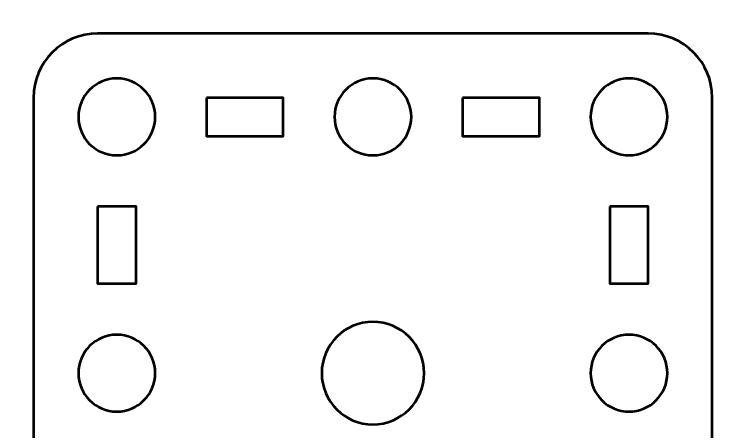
# Model space of a CAD drawing. Header units: centimetres. Extents: x -21 to 0, y -29.7 to 0.
# Drawn here: x -13.3 to -7.68, y -20.41 to -17.15 of the extents above; entities that cross this region are included whole.
import ezdxf

# ---------------------------------------------------------------- set-up
doc = ezdxf.new("R2010")
doc.units = ezdxf.units.CM
doc.header["$MEASUREMENT"] = 0
doc.layers.add('Layer 1', color=7, linetype='Continuous')

msp = doc.modelspace()

# ---------------------------------------------------------------- linework, layer by layer
at = {"layer": 'Layer 1', "color": 22, "lineweight": 53}
msp.add_open_spline([(-21.00003, -29.19995), (-21.00003, -29.19995), (-21.00003, -0.49992), (-21.00003, -0.49992), (-21.00003, -0.49992), (-21.00003, -0.22295), (-20.77694, 0.00004), (-20.49994, 0.00004), (-20.49994, 0.00004), (-20.49994, 0.00004), (-0.50008, 0.00004), (-0.50008, 0.00004), (-0.50008, 0.00004), (-0.22294, 0.00004), (0.00002, -0.22295), (0.00002, -0.49992), (0.00002, -0.49992), (0.00002, -0.49992), (0.00002, -29.19995), (0.00002, -29.19995), (0.00002, -29.19995), (0.00002, -29.47695), (-0.22294, -29.70004), (-0.50008, -29.70004), (-0.50008, -29.70004), (-0.50008, -29.70004), (-20.49994, -29.70004), (-20.49994, -29.70004), (-20.49994, -29.70004), (-20.77694, -29.70004), (-21.00003, -29.47695), (-21.00003, -29.19995)], degree=3, knots=[0, 0, 0, 0, 0.125, 0.125, 0.125, 0.125, 0.25, 0.25, 0.25, 0.25, 0.375, 0.375, 0.375, 0.375, 0.5, 0.5, 0.5, 0.5, 0.625, 0.625, 0.625, 0.625, 0.75, 0.75, 0.75, 0.75, 0.875, 0.875, 0.875, 0.875, 1, 1, 1, 1], dxfattribs=at)
at = {"layer": 'Layer 1', "color": 114, "lineweight": 53}
msp.add_open_spline([(-12.64994, -17.3), (-12.64994, -17.3), (-8.35007, -17.3), (-8.35007, -17.3), (-8.35007, -17.3), (-8.07293, -17.3), (-7.84997, -17.52309), (-7.84997, -17.80009), (-7.84997, -17.80009), (-7.84997, -17.80009), (-7.84997, -22.09996), (-7.84997, -22.09996), (-7.84997, -22.09996), (-7.84997, -22.3771), (-8.07293, -22.60006), (-8.35007, -22.60006), (-8.35007, -22.60006), (-8.35007, -22.60006), (-12.64994, -22.60006), (-12.64994, -22.60006), (-12.64994, -22.60006), (-12.92694, -22.60006), (-13.15003, -22.3771), (-13.15003, -22.09996), (-13.15003, -22.09996), (-13.15003, -22.09996), (-13.15003, -17.80009), (-13.15003, -17.80009), (-13.15003, -17.80009), (-13.15003, -17.52309), (-12.92694, -17.3), (-12.64994, -17.3)], degree=3, knots=[0, 0, 0, 0, 0.125, 0.125, 0.125, 0.125, 0.25, 0.25, 0.25, 0.25, 0.375, 0.375, 0.375, 0.375, 0.5, 0.5, 0.5, 0.5, 0.625, 0.625, 0.625, 0.625, 0.75, 0.75, 0.75, 0.75, 0.875, 0.875, 0.875, 0.875, 1, 1, 1, 1], dxfattribs=at)
at = {"layer": 'Layer 1', "lineweight": 53}
for points in [[(-12.2, -17.95003), (-12.2, -18.1158), (-12.33423, -18.25003), (-12.50001, -18.25003), (-12.50001, -18.25003), (-12.66567, -18.25003), (-12.80001, -18.1158), (-12.80001, -17.95003), (-12.80001, -17.95003), (-12.80001, -17.78436), (-12.66567, -17.65002), (-12.50001, -17.65002), (-12.50001, -17.65002), (-12.33423, -17.65002), (-12.2, -17.78436), (-12.2, -17.95003)], [(-10.19993, -17.95003), (-10.19993, -18.1158), (-10.3343, -18.25003), (-10.49993, -18.25003), (-10.49993, -18.25003), (-10.6657, -18.25003), (-10.79993, -18.1158), (-10.79993, -17.95003), (-10.79993, -17.95003), (-10.79993, -17.78436), (-10.6657, -17.65002), (-10.49993, -17.65002), (-10.49993, -17.65002), (-10.3343, -17.65002), (-10.19993, -17.78436), (-10.19993, -17.95003)], [(-8.2, -17.95003), (-8.2, -18.1158), (-8.33433, -18.25003), (-8.5, -18.25003), (-8.5, -18.25003), (-8.66563, -18.25003), (-8.8, -18.1158), (-8.8, -17.95003), (-8.8, -17.95003), (-8.8, -17.78436), (-8.66563, -17.65002), (-8.5, -17.65002), (-8.5, -17.65002), (-8.33433, -17.65002), (-8.2, -17.78436), (-8.2, -17.95003)], [(-11.79999, -17.80009), (-11.79999, -17.80009), (-11.19998, -17.80009), (-11.19998, -17.80009), (-11.19998, -17.80009), (-11.19998, -17.80009), (-11.19998, -18.1001), (-11.19998, -18.1001), (-11.19998, -18.1001), (-11.19998, -18.1001), (-11.79999, -18.1001), (-11.79999, -18.1001), (-11.79999, -18.1001), (-11.79999, -18.1001), (-11.79999, -17.80009), (-11.79999, -17.80009)], [(-9.80002, -17.80009), (-9.80002, -17.80009), (-9.20002, -17.80009), (-9.20002, -17.80009), (-9.20002, -17.80009), (-9.20002, -17.80009), (-9.20002, -18.1001), (-9.20002, -18.1001), (-9.20002, -18.1001), (-9.20002, -18.1001), (-9.80002, -18.1001), (-9.80002, -18.1001), (-9.80002, -18.1001), (-9.80002, -18.1001), (-9.80002, -17.80009), (-9.80002, -17.80009)], [(-12.64994, -18.65004), (-12.64994, -18.65004), (-12.34993, -18.65004), (-12.34993, -18.65004), (-12.34993, -18.65004), (-12.34993, -18.65004), (-12.34993, -19.25005), (-12.34993, -19.25005), (-12.34993, -19.25005), (-12.34993, -19.25005), (-12.64994, -19.25005), (-12.64994, -19.25005), (-12.64994, -19.25005), (-12.64994, -19.25005), (-12.64994, -18.65004), (-12.64994, -18.65004)], [(-8.65007, -18.65004), (-8.65007, -18.65004), (-8.35007, -18.65004), (-8.35007, -18.65004), (-8.35007, -18.65004), (-8.35007, -18.65004), (-8.35007, -19.25005), (-8.35007, -19.25005), (-8.35007, -19.25005), (-8.35007, -19.25005), (-8.65007, -19.25005), (-8.65007, -19.25005), (-8.65007, -19.25005), (-8.65007, -19.25005), (-8.65007, -18.65004), (-8.65007, -18.65004)], [(-10.09993, -19.9501), (-10.09993, -20.17094), (-10.27909, -20.3501), (-10.49993, -20.3501), (-10.49993, -20.3501), (-10.72096, -20.3501), (-10.89993, -20.17094), (-10.89993, -19.9501), (-10.89993, -19.9501), (-10.89993, -19.72907), (-10.72096, -19.5501), (-10.49993, -19.5501), (-10.49993, -19.5501), (-10.27909, -19.5501), (-10.09993, -19.72907), (-10.09993, -19.9501)], [(-12.2, -19.9501), (-12.2, -20.11573), (-12.33423, -20.2501), (-12.50001, -20.2501), (-12.50001, -20.2501), (-12.66567, -20.2501), (-12.80001, -20.11573), (-12.80001, -19.9501), (-12.80001, -19.9501), (-12.80001, -19.78433), (-12.66567, -19.6501), (-12.50001, -19.6501), (-12.50001, -19.6501), (-12.33423, -19.6501), (-12.2, -19.78433), (-12.2, -19.9501)], [(-8.2, -19.9501), (-8.2, -20.11573), (-8.33433, -20.2501), (-8.5, -20.2501), (-8.5, -20.2501), (-8.66563, -20.2501), (-8.8, -20.11573), (-8.8, -19.9501), (-8.8, -19.9501), (-8.8, -19.78433), (-8.66563, -19.6501), (-8.5, -19.6501), (-8.5, -19.6501), (-8.33433, -19.6501), (-8.2, -19.78433), (-8.2, -19.9501)]]:
    msp.add_open_spline(points, degree=3, knots=[0, 0, 0, 0, 0.25, 0.25, 0.25, 0.25, 0.5, 0.5, 0.5, 0.5, 0.75, 0.75, 0.75, 0.75, 1, 1, 1, 1], dxfattribs=at)

doc.saveas('drawing.dxf')
